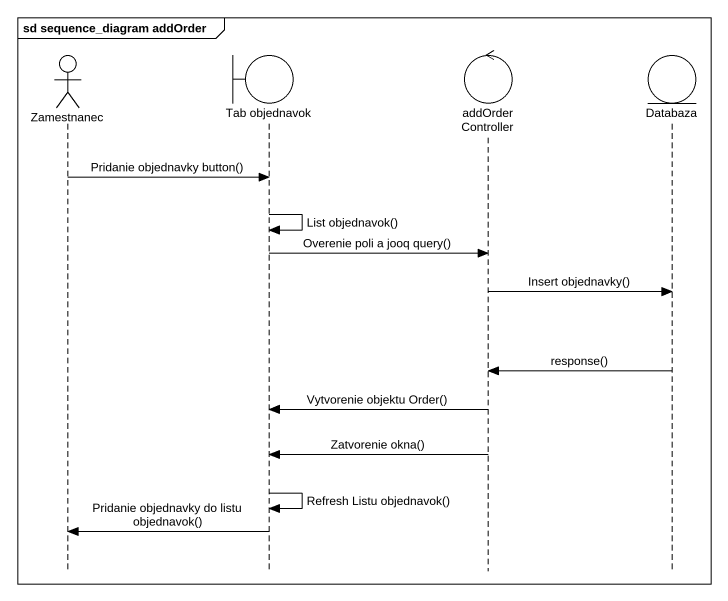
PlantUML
@startuml
mainframe sd sequence_diagram addOrder
hide footbox
actor Zamestnanec
boundary "Tab objednavok" as Tab_objednavok
control addOrderController
entity Databaza

Zamestnanec -> Tab_objednavok : Pridanie objednavky button()
Tab_objednavok -> Tab_objednavok : List objednavok()
Tab_objednavok -> addOrderController : Overenie poli a jooq query()
addOrderController -> Databaza : Insert objednavky()
Databaza -> addOrderController : response()
addOrderController -> Tab_objednavok : Vytvorenie objektu Order()
addOrderController -> Tab_objednavok : Zatvorenie okna()
Tab_objednavok -> Tab_objednavok : Refresh Listu objednavok()
Tab_objednavok -> Zamestnanec : Pridanie objednavky do listu objednavok()
@enduml
